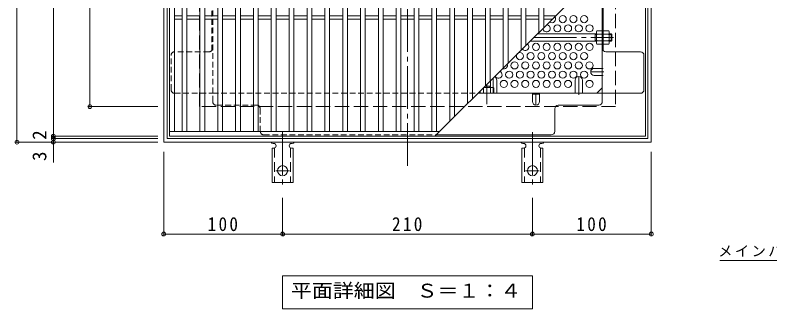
# Model space of a CAD drawing. Units: millimetres at full size, sheet at 1:4; details may follow other scales. Extents: x -837 to 1001, y -780 to 790.
# Drawn here: x -825 to -190, y 98 to 345 of the extents above; entities that cross this region are included whole.
import ezdxf
from ezdxf.enums import TextEntityAlignment as Align

# ---------------------------------------------------------------- set-up
doc = ezdxf.new("R2010")
doc.units = ezdxf.units.MM
doc.header["$LTSCALE"] = 4
doc.header["$PDMODE"] = 32
doc.header["$PDSIZE"] = 3.2
for name, pattern in [('CHAIN1', [8, 5, -1, 1, -1]), ('CHAIN2', [12, 9, -1, 1, -1]), ('DASHED1', [1.8, 1.2, -0.6]), ('DASHED2', [3, 2, -1]), ('DASHED3', [4, 3, -1])]:
    doc.linetypes.add(name, pattern=pattern)
for name, color, linetype, lineweight in [('A-1_躯体', 2, 'Continuous', 9), ('A-2_仕上', 3, 'Continuous', 9), ('A-4_その他', 7, 'Continuous', 9), ('A-5_文字', 7, 'Continuous', 9), ('A-6_寸法', 2, 'Continuous', 9), ('A-7_ハッチ', 2, 'Continuous', 9), ('A-8_記号', 2, 'Continuous', 9), ('A-A_ﾊｯﾁ-ﾜｸ', 3, 'Continuous', 9), ('A-B_ﾊｯﾁ', 2, 'Continuous', 9), ('F-5_F-5ﾚｲﾔ', 7, 'Continuous', 9)]:
    doc.layers.add(name, color=color, linetype=linetype, lineweight=lineweight)
doc.styles.add('ＭＳ ゴシック', font='')
doc.styles.get('ＭＳ ゴシック').set_extended_font_data('MS Gothic')

msp = doc.modelspace()

# ---------------------------------------------------------------- linework, layer by layer
at = {"layer": 'A-1_躯体'}
for points in [[(-699.713, 238.162), (-699.713, 648.162), (-289.713, 648.162), (-289.713, 238.162)], [(-696.713, 241.162), (-696.713, 645.162), (-292.713, 645.162), (-292.713, 241.162)]]:
    msp.add_lwpolyline(points, close=True, dxfattribs=at)
at = {"layer": 'A-1_躯体', "linetype": 'DASHED3'}
msp.add_lwpolyline([(-669.713, 268.162), (-669.713, 618.162), (-319.713, 618.162), (-319.713, 268.162)], close=True, dxfattribs=at)
at = {"layer": 'A-2_仕上'}
for p, q in [((-690.713, 247.162), (-690.713, 639.162)), ((-684.213, 247.162), (-684.213, 639.162)), ((-680.213, 247.162), (-680.213, 639.162)), ((-669.213, 247.162), (-669.213, 639.162)), ((-665.213, 247.162), (-665.213, 639.162)), ((-654.213, 247.162), (-654.213, 639.162)), ((-650.213, 247.162), (-650.213, 639.162)), ((-639.213, 247.162), (-639.213, 639.162)), ((-635.213, 247.162), (-635.213, 639.162)), ((-624.213, 247.162), (-624.213, 639.162)), ((-620.213, 247.162), (-620.213, 639.162)), ((-609.213, 247.162), (-609.213, 639.162)), ((-605.213, 247.162), (-605.213, 639.162)), ((-594.213, 247.162), (-594.213, 639.162)), ((-590.213, 247.162), (-590.213, 639.162)), ((-579.213, 247.162), (-579.213, 639.162)), ((-575.213, 247.162), (-575.213, 639.162)), ((-564.213, 247.162), (-564.213, 639.162)), ((-560.213, 247.162), (-560.213, 639.162)), ((-549.213, 247.162), (-549.213, 639.162)), ((-545.213, 247.162), (-545.213, 639.162)), ((-534.213, 247.162), (-534.213, 639.162)), ((-530.213, 247.162), (-530.213, 639.162)), ((-519.213, 247.162), (-519.213, 639.162)), ((-515.213, 247.162), (-515.213, 639.162)), ((-504.213, 247.162), (-504.213, 639.162)), ((-500.213, 247.162), (-500.213, 639.162)), ((-489.213, 247.162), (-489.213, 639.162)), ((-485.213, 247.162), (-485.213, 639.162)), ((-474.213, 247.162), (-474.213, 639.162)), ((-470.213, 247.162), (-470.213, 639.162)), ((-459.213, 255.662), (-459.213, 639.162)), ((-455.213, 259.662), (-455.213, 639.162)), ((-444.213, 270.662), (-444.213, 639.162)), ((-440.213, 274.662), (-440.213, 639.162)), ((-429.213, 285.662), (-429.213, 639.162)), ((-425.213, 289.662), (-425.213, 639.162)), ((-414.213, 300.662), (-414.213, 639.162)), ((-410.213, 304.662), (-410.213, 639.162)), ((-399.213, 315.662), (-399.213, 639.162)), ((-395.213, 319.662), (-395.213, 639.162)), ((-384.213, 330.662), (-384.213, 639.162)), ((-380.213, 334.662), (-380.213, 639.162)), ((-294.713, 420.162), (-471.713, 243.162)), ((-690.713, 344.662), (-684.213, 344.662)), ((-680.213, 344.662), (-669.213, 344.662)), ((-665.213, 344.662), (-654.213, 344.662)), ((-650.213, 344.662), (-639.213, 344.662)), ((-635.213, 344.662), (-624.213, 344.662)), ((-620.213, 344.662), (-609.213, 344.662)), ((-605.213, 344.662), (-594.213, 344.662)), ((-590.213, 344.662), (-579.213, 344.662)), ((-575.213, 344.662), (-564.213, 344.662)), ((-560.213, 344.662), (-549.213, 344.662)), ((-545.213, 344.662), (-534.213, 344.662)), ((-530.213, 344.662), (-519.213, 344.662)), ((-515.213, 344.662), (-504.213, 344.662)), ((-500.213, 344.662), (-489.213, 344.662)), ((-485.213, 344.662), (-474.213, 344.662)), ((-470.213, 344.662), (-459.213, 344.662)), ((-455.213, 344.662), (-444.213, 344.662)), ((-440.213, 344.662), (-429.213, 344.662)), ((-425.213, 344.662), (-414.213, 344.662)), ((-410.213, 344.662), (-399.213, 344.662)), ((-395.213, 344.662), (-384.213, 344.662)), ((-380.213, 344.662), (-370.213, 344.662)), ((-690.713, 341.662), (-684.213, 341.662)), ((-680.213, 341.662), (-669.213, 341.662)), ((-665.213, 341.662), (-654.213, 341.662)), ((-650.213, 341.662), (-639.213, 341.662)), ((-635.213, 341.662), (-624.213, 341.662)), ((-620.213, 341.662), (-609.213, 341.662)), ((-605.213, 341.662), (-594.213, 341.662)), ((-590.213, 341.662), (-579.213, 341.662)), ((-575.213, 341.662), (-564.213, 341.662)), ((-560.213, 341.662), (-549.213, 341.662)), ((-545.213, 341.662), (-534.213, 341.662)), ((-530.213, 341.662), (-519.213, 341.662)), ((-515.213, 341.662), (-504.213, 341.662)), ((-500.213, 341.662), (-489.213, 341.662)), ((-485.213, 341.662), (-474.213, 341.662)), ((-470.213, 341.662), (-459.213, 341.662)), ((-455.213, 341.662), (-444.213, 341.662)), ((-440.213, 341.662), (-429.213, 341.662)), ((-425.213, 341.662), (-414.213, 341.662)), ((-410.213, 341.662), (-399.213, 341.662)), ((-395.213, 341.662), (-384.213, 341.662)), ((-380.213, 341.662), (-373.213, 341.662)), ((-694.713, 247.162), (-467.713, 247.162))]:
    msp.add_line(p, q, dxfattribs=at)
msp.add_lwpolyline([(-694.713, 243.162), (-694.713, 643.162), (-294.713, 643.162), (-294.713, 243.162)], close=True, dxfattribs=at)
at = {"layer": 'A-4_その他'}
for p, q in [((-823.054, 648.162), (-823.054, 238.162)), ((-792.449, 643.162), (-792.449, 243.162)), ((-761.844, 618.162), (-761.844, 268.162)), ((-763.044, 268.162), (-704.713, 268.162)), ((-793.649, 243.162), (-704.713, 243.162)), ((-793.649, 241.162), (-704.713, 241.162)), ((-792.449, 243.162), (-792.449, 241.162)), ((-792.449, 241.162), (-792.449, 221.154)), ((-824.254, 238.162), (-704.713, 238.162)), ((-699.713, 159.585), (-699.713, 230.162)), ((-289.713, 159.585), (-289.713, 230.162)), ((-599.713, 159.585), (-599.713, 191.23)), ((-389.713, 159.585), (-389.713, 191.23)), ((-699.713, 160.785), (-599.713, 160.785)), ((-599.713, 160.785), (-389.713, 160.785)), ((-389.713, 160.785), (-289.713, 160.785))]:
    msp.add_line(p, q, dxfattribs=at)
for p in [(-761.844, 268.162), (-792.449, 243.162), (-792.449, 241.162), (-823.054, 238.162), (-792.449, 238.162), (-699.713, 160.785), (-599.713, 160.785), (-389.713, 160.785), (-289.713, 160.785)]:
    msp.add_point(p, dxfattribs=at)
at = {"layer": 'A-5_文字'}
for p, q in [((-599.913, 125.734), (-389.513, 125.734)), ((-599.913, 125.734), (-599.913, 97.734)), ((-389.513, 125.734), (-389.513, 97.734)), ((-599.913, 97.734), (-389.513, 97.734))]:
    msp.add_line(p, q, dxfattribs=at)
at = {"layer": 'A-6_寸法'}
for centre in [(-364.213, 341.837), (-355.213, 341.837), (-346.213, 341.837), (-368.713, 334.043), (-359.713, 334.043), (-350.713, 334.043), (-341.713, 334.043), (-386.713, 318.454), (-377.713, 318.454), (-368.713, 318.454), (-359.713, 318.454), (-350.713, 318.454), (-341.713, 318.454), (-400.213, 310.66), (-391.213, 310.66), (-382.213, 310.66), (-373.213, 310.66), (-364.213, 310.66), (-355.213, 310.66), (-346.213, 310.66), (-404.713, 302.866), (-395.713, 302.866), (-386.713, 302.866), (-377.713, 302.866), (-368.713, 302.866), (-359.713, 302.866), (-350.713, 302.866), (-341.713, 302.866), (-409.213, 295.072), (-400.213, 295.072), (-391.213, 295.072), (-382.213, 295.072), (-373.213, 295.072), (-364.213, 295.072), (-355.213, 295.072), (-346.213, 295.072), (-413.713, 287.278), (-404.713, 287.278), (-395.713, 287.278), (-386.713, 287.278), (-377.713, 287.278), (-368.713, 287.278), (-359.713, 287.278), (-341.713, 287.278)]:
    msp.add_circle(centre, 3, dxfattribs=at)
for centre, start, end in [((-373.213, 341.837), 227.36245, 42.63755), ((-377.713, 334.043), 177.67281, 92.32719), ((-395.713, 318.454), 215.39643, 54.60357), ((-413.713, 302.866), 248.67673, 21.32327), ((-418.213, 295.072), 202.98302, 67.01698)]:
    msp.add_arc(centre, 3, start, end, dxfattribs=at)
at = {"layer": 'A-7_ハッチ', "linetype": 'CHAIN2'}
msp.add_line((-494.713, 218.162), (-494.713, 668.162), dxfattribs=at)
at = {"layer": 'A-7_ハッチ', "linetype": 'DASHED1'}
for p, q in [((-658.513, 272.359), (-658.513, 613.966)), ((-659.313, 315.32), (-659.313, 424.701)), ((-330.113, 329.359), (-330.913, 329.359)), ((-330.113, 323.159), (-330.913, 323.159)), ((-693.516, 282.359), (-693.516, 311.36)), ((-661.513, 314.36), (-690.516, 314.36)), ((-330.913, 300.352), (-330.113, 300.352)), ((-330.913, 294.352), (-330.113, 294.352)), ((-690.516, 279.359), (-658.513, 279.359)), ((-658.513, 279.359), (-435.517, 279.359)), ((-621.512, 269.359), (-655.513, 269.359)), ((-618.512, 266.359), (-618.512, 247.359)), ((-615.512, 244.359), (-470.517, 244.359))]:
    msp.add_line(p, q, dxfattribs=at)
at = {"layer": 'A-7_ハッチ'}
for p, q in [((-330.913, 272.359), (-330.913, 383.962)), ((-330.113, 315.32), (-330.113, 384.762)), ((-298.909, 314.36), (-327.913, 314.36)), ((-295.909, 282.359), (-295.909, 311.36)), ((-435.517, 279.359), (-298.909, 279.359)), ((-335.525, 279.359), (-330.913, 283.971)), ((-383.713, 278.559), (-389.713, 278.559)), ((-367.914, 269.359), (-333.913, 269.359)), ((-370.914, 247.359), (-370.914, 266.359)), ((-470.517, 244.359), (-373.914, 244.359))]:
    msp.add_line(p, q, dxfattribs=at)
at = {"layer": 'A-7_ハッチ', "linetype": 'DASHED1'}
for centre, start, end in [((-661.513, 317.36), 270, 0), ((-690.516, 311.36), 90, 180), ((-690.516, 282.359), 180, 270), ((-655.513, 272.359), 180, 270), ((-621.512, 266.359), 0, 90), ((-615.512, 247.359), 180, 270)]:
    msp.add_arc(centre, 3, start, end, dxfattribs=at)
at = {"layer": 'A-7_ハッチ'}
for centre, start, end in [((-327.913, 317.36), 180, 270), ((-298.909, 311.36), 0, 90), ((-298.909, 282.359), 270, 0), ((-367.914, 266.359), 90, 180), ((-333.913, 272.359), 270, 0), ((-373.914, 247.359), 270, 0)]:
    msp.add_arc(centre, 3, start, end, dxfattribs=at)
at = {"layer": 'A-8_記号'}
for p, q in [((-337.713, 300.352), (-330.913, 300.352)), ((-337.713, 294.352), (-330.913, 294.352)), ((-419.713, 290.509), (-419.713, 279.359)), ((-353.713, 290.509), (-353.713, 279.359)), ((-347.713, 290.509), (-347.713, 279.359)), ((-389.713, 272.359), (-389.713, 279.359)), ((-383.713, 272.359), (-383.713, 279.359))]:
    msp.add_line(p, q, dxfattribs=at)
at = {"layer": 'A-8_記号', "linetype": 'CHAIN1'}
for p, q in [((-422.713, 279.359), (-422.713, 292.162)), ((-350.713, 278.159), (-350.713, 293.509)), ((-329.713, 297.352), (-340.713, 297.352)), ((-386.713, 279.359), (-386.713, 269.359))]:
    msp.add_line(p, q, dxfattribs=at)
at = {"layer": 'A-8_記号'}
for centre, start, end in [((-337.713, 297.352), 90, 270), ((-422.713, 290.509), 0, 67.93994), ((-350.713, 290.509), 0, 180), ((-386.713, 272.359), 180, 0)]:
    msp.add_arc(centre, 3, start, end, dxfattribs=at)
at = {"layer": 'A-A_ﾊｯﾁ-ﾜｸ', "color": 7, "linetype": 'CHAIN2'}
for p, q in [((-599.713, 246.63), (-599.713, 199.23)), ((-389.713, 246.63), (-389.713, 199.23)), ((-605.489, 214.162), (-593.937, 214.162)), ((-395.489, 214.162), (-383.937, 214.162))]:
    msp.add_line(p, q, dxfattribs=at)
at = {"layer": 'A-A_ﾊｯﾁ-ﾜｸ'}
for p, q in [((-607.713, 237.162), (-607.213, 237.162)), ((-592.218, 237.162), (-591.704, 237.162)), ((-397.713, 237.162), (-397.213, 237.162)), ((-382.218, 237.162), (-381.704, 237.162)), ((-608.463, 233.162), (-607.213, 233.162)), ((-608.463, 233.162), (-608.463, 204.162)), ((-590.963, 233.162), (-592.213, 233.162)), ((-590.963, 233.162), (-590.963, 204.162)), ((-398.463, 233.162), (-397.213, 233.162)), ((-398.463, 233.162), (-398.463, 204.162)), ((-380.963, 233.162), (-382.213, 233.162)), ((-380.963, 233.162), (-380.963, 204.162)), ((-590.963, 204.162), (-608.463, 204.162)), ((-380.963, 204.162), (-398.463, 204.162))]:
    msp.add_line(p, q, dxfattribs=at)
at = {"layer": 'A-A_ﾊｯﾁ-ﾜｸ', "linetype": 'DASHED2'}
for p, q in [((-606.463, 233.308), (-606.463, 204.162)), ((-592.963, 233.308), (-592.963, 204.162)), ((-396.463, 233.308), (-396.463, 204.162)), ((-382.963, 233.308), (-382.963, 204.162))]:
    msp.add_line(p, q, dxfattribs=at)
at = {"layer": 'A-A_ﾊｯﾁ-ﾜｸ'}
for centre in [(-599.713, 214.162), (-389.713, 214.162)]:
    msp.add_circle(centre, 4.25, dxfattribs=at)
for centre, start, end in [((-607.713, 239.162), 209.99951, 269.72403), ((-607.213, 235.162), 270, 90), ((-592.213, 235.162), 90.13329, 270), ((-591.713, 239.162), 270.24162, 330.00072), ((-397.713, 239.162), 209.99951, 269.72403), ((-397.213, 235.162), 270, 90), ((-382.213, 235.162), 90.13329, 270), ((-381.713, 239.162), 270.24162, 330.00072)]:
    msp.add_arc(centre, 2, start, end, dxfattribs=at)
at = {"layer": 'A-B_ﾊｯﾁ'}
for p, q in [((-335.913, 331.359), (-335.48, 332.109)), ((-335.913, 321.359), (-335.913, 331.359)), ((-330.913, 332.109), (-335.48, 332.109)), ((-330.913, 320.609), (-330.913, 332.109)), ((-330.113, 320.609), (-330.113, 332.109)), ((-330.113, 332.109), (-325.546, 332.109)), ((-325.113, 331.359), (-325.546, 332.109)), ((-325.113, 321.359), (-325.113, 331.359)), ((-335.48, 329.222), (-330.913, 329.222)), ((-325.546, 329.222), (-330.113, 329.222)), ((-335.913, 321.359), (-335.48, 320.609)), ((-335.48, 323.495), (-330.913, 323.495)), ((-330.913, 320.609), (-335.48, 320.609)), ((-325.546, 323.495), (-330.113, 323.495)), ((-330.113, 320.609), (-325.546, 320.609)), ((-325.113, 321.359), (-325.546, 320.609)), ((-433.663, 279.359), (-433.663, 281.212)), ((-430.776, 283.926), (-430.776, 279.359)), ((-430.517, 284.359), (-422.913, 284.359)), ((-425.05, 283.926), (-425.05, 279.359)), ((-422.913, 284.359), (-422.163, 283.926))]:
    msp.add_line(p, q, dxfattribs=at)
at = {"layer": 'A-B_ﾊｯﾁ', "color": 3, "linetype": 'CHAIN2'}
for p, q in [((-388.517, 326.359), (-321.436, 326.359)), ((-427.913, 286.962), (-427.913, 270.126))]:
    msp.add_line(p, q, dxfattribs=at)
at = {"layer": 'A-B_ﾊｯﾁ', "color": 3}
for p, q in [((-335.913, 329.359), (-385.517, 329.359)), ((-336.913, 323.359), (-336.913, 329.359)), ((-336.913, 328.859), (-335.913, 328.859)), ((-336.913, 323.859), (-335.913, 323.859)), ((-323.413, 329.359), (-325.113, 329.359)), ((-325.113, 328.859), (-322.913, 328.859)), ((-325.113, 323.859), (-322.913, 323.859)), ((-323.413, 323.359), (-323.413, 329.359)), ((-323.413, 329.359), (-322.913, 328.859)), ((-323.413, 323.359), (-322.913, 323.859)), ((-322.913, 323.859), (-322.913, 328.859)), ((-335.913, 323.359), (-391.517, 323.359)), ((-323.413, 323.359), (-325.113, 323.359)), ((-424.913, 289.962), (-424.913, 284.359)), ((-429.517, 285.359), (-424.913, 285.359)), ((-425.413, 285.359), (-425.413, 284.359))]:
    msp.add_line(p, q, dxfattribs=at)
at = {"layer": 'A-B_ﾊｯﾁ'}
msp.add_lwpolyline([(-433.663, 279.359), (-422.163, 279.359), (-422.163, 283.926)], dxfattribs=at)
for centre, radius, start, end in [((-332.631, 330.464), 3.29, 149.99998, 176.07924), ((-333.178, 330.699), 2.735, 180.2103, 212.68507), ((-328.395, 330.464), 3.29, 3.92076, 30.00002), ((-327.848, 330.699), 2.735, 327.31493, 359.7897), ((-326.23, 326.359), 9.683, 162.79973, 197.20026), ((-334.796, 326.359), 9.683, 342.79974, 17.20027), ((-333.178, 322.019), 2.735, 147.31491, 179.78969), ((-332.631, 322.253), 3.29, 183.92075, 210), ((-327.848, 322.019), 2.735, 0.21031, 32.68509), ((-328.395, 322.253), 3.29, 330, 356.07925), ((-432.253, 281.624), 2.735, 57.31491, 59.95844), ((-427.913, 274.676), 9.683, 72.79973, 107.20026), ((-423.573, 281.624), 2.735, 90.2103, 122.68507), ((-423.808, 281.077), 3.29, 59.99998, 86.07924)]:
    msp.add_arc(centre, radius, start, end, dxfattribs=at)
at = {"layer": 'F-5_F-5ﾚｲﾔ'}
msp.add_line((-232.078, 138.471), (-56.864, 138.471), dxfattribs=at)

# ---------------------------------------------------------------- texts
at = {"layer": 'A-4_その他', "color": 2, "style": 'ＭＳ ゴシック'}
for s, p in [('2', (-794.849, 240.202)), ('3', (-794.849, 222.347))]:
    msp.add_text(s, height=11.73, rotation=90, dxfattribs=at).set_placement(p, align=Align.BOTTOM_LEFT)
at = {"layer": 'A-4_その他', "color": 2, "char_height": 11.73, "attachment_point": 7, "style": 'ＭＳ ゴシック'}
for s, insert in [('\\T1.27;\\W0.9;100', (-662.713, 163.185)), ('\\T1.27;\\W0.9;210', (-507.713, 163.185)), ('\\T1.27;\\W0.9;100', (-352.713, 163.185))]:
    msp.add_mtext(s, dxfattribs=dict(at, insert=insert))
at = {"layer": 'A-5_文字', "color": 2, "style": 'ＭＳ ゴシック', "width": 1.1}
msp.add_text('平面詳細図\u3000Ｓ＝１：４', height=11.73, dxfattribs=at).set_placement((-592.713, 103.734), align=Align.BOTTOM_LEFT)
at = {"layer": 'F-5_F-5ﾚｲﾔ', "insert": (-233.502, 141.151), "char_height": 8.798, "attachment_point": 7, "style": 'ＭＳ ゴシック'}
msp.add_mtext('\\T1.17;メインバー表面\u3000Ｓ＝１：１', dxfattribs=at)

doc.saveas('drawing.dxf')
